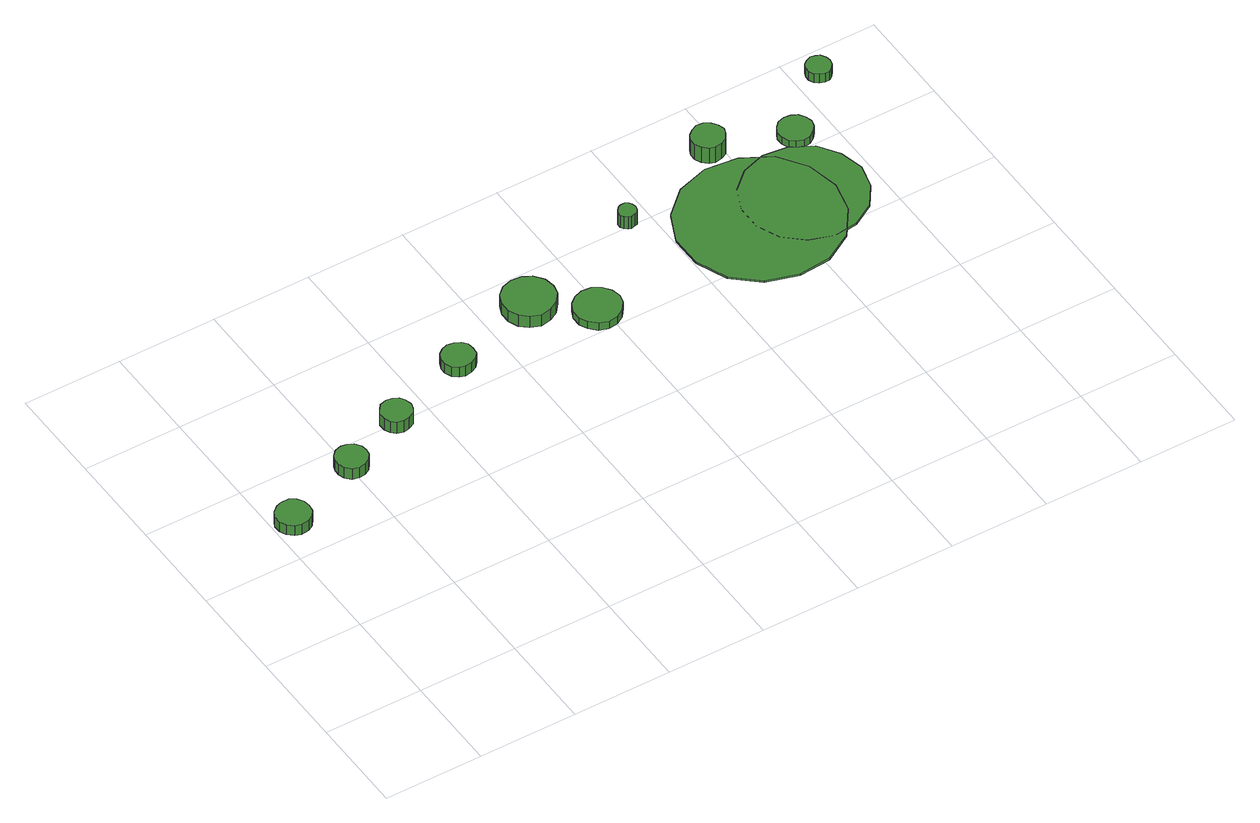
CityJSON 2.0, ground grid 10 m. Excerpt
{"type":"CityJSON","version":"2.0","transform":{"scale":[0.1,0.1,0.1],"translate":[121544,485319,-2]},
"CityObjects":{
"tree1":{"type":"SolitaryVegetationObject","attributes":{"function":"something"},"geometry":[{"type":"MultiSurface","lod":"1","boundaries":[[[0,1,2,3,4,5,6,7,8,9,10,11,12,13,14]],[[15,16,17,18,19,20,21,22,23,24,25,26,27,28,29]],[[0,29,28,1]],[[1,28,27,2]],[[2,27,26,3]],[[3,26,25,4]],[[4,25,24,5]],[[5,24,23,6]],[[6,23,22,7]],[[7,22,21,8]],[[8,21,20,9]],[[9,20,19,10]],[[10,19,18,11]],[[11,18,17,12]],[[12,17,16,13]],[[13,16,15,14]],[[14,15,29,0]]]}]},
"tree2":{"type":"SolitaryVegetationObject","attributes":{"function":"something"},"geometry":[{"type":"MultiSurface","lod":"1","boundaries":[[[30,31,32,33,34,35,36,37,38,39,40,41,42,43,44]],[[45,46,47,48,49,50,51,52,53,54,55,56,57,58,59]],[[30,59,58,31]],[[31,58,57,32]],[[32,57,56,33]],[[33,56,55,34]],[[34,55,54,35]],[[35,54,53,36]],[[36,53,52,37]],[[37,52,51,38]],[[38,51,50,39]],[[39,50,49,40]],[[40,49,48,41]],[[41,48,47,42]],[[42,47,46,43]],[[43,46,45,44]],[[44,45,59,30]]]}]},
"tree3":{"type":"SolitaryVegetationObject","attributes":{"function":"something"}},
"tree4":{"type":"SolitaryVegetationObject","attributes":{"function":"something"},"geometry":[{"type":"MultiSurface","lod":"1","boundaries":[[[60,61,62,63,64,65,66,67,68,69,70,71,72,73,74]],[[75,76,77,78,79,80,81,82,83,84,85,86,87,88,89]],[[60,89,88,61]],[[61,88,87,62]],[[62,87,86,63]],[[63,86,85,64]],[[64,85,84,65]],[[65,84,83,66]],[[66,83,82,67]],[[67,82,81,68]],[[68,81,80,69]],[[69,80,79,70]],[[70,79,78,71]],[[71,78,77,72]],[[72,77,76,73]],[[73,76,75,74]],[[74,75,89,60]]]}]},
"tree5":{"type":"SolitaryVegetationObject","attributes":{"function":"something"},"geometry":[{"type":"MultiSurface","lod":"1","boundaries":[[[90,91,92,93,94,95,96,97,98,99,100,101,102,103,104]],[[105,106,107,108,109,110,111,112,113,114,115,116,117,118,119]],[[90,119,118,91]],[[91,118,117,92]],[[92,117,116,93]],[[93,116,115,94]],[[94,115,114,95]],[[95,114,113,96]],[[96,113,112,97]],[[97,112,111,98]],[[98,111,110,99]],[[99,110,109,100]],[[100,109,108,101]],[[101,108,107,102]],[[102,107,106,103]],[[103,106,105,104]],[[104,105,119,90]]]}]},
"tree6":{"type":"SolitaryVegetationObject","attributes":{"function":"something"},"geometry":[{"type":"MultiSurface","lod":"1","boundaries":[[[120,121,122,123,124,125,126,127,128,129,130,131,132,133,134]],[[135,136,137,138,139,140,141,142,143,144,145,146,147,148,149]],[[120,149,148,121]],[[121,148,147,122]],[[122,147,146,123]],[[123,146,145,124]],[[124,145,144,125]],[[125,144,143,126]],[[126,143,142,127]],[[127,142,141,128]],[[128,141,140,129]],[[129,140,139,130]],[[130,139,138,131]],[[131,138,137,132]],[[132,137,136,133]],[[133,136,135,134]],[[134,135,149,120]]]}]},
"tree7":{"type":"SolitaryVegetationObject","attributes":{"function":"something"}},
"tree8":{"type":"SolitaryVegetationObject","attributes":{"function":"something"},"geometry":[{"type":"MultiSurface","lod":"1","boundaries":[[[150,151,152,153,154,155,156,157,158,159,160,161,162,163,164]],[[165,166,167,168,169,170,171,172,173,174,175,176,177,178,179]],[[150,179,178,151]],[[151,178,177,152]],[[152,177,176,153]],[[153,176,175,154]],[[154,175,174,155]],[[155,174,173,156]],[[156,173,172,157]],[[157,172,171,158]],[[158,171,170,159]],[[159,170,169,160]],[[160,169,168,161]],[[161,168,167,162]],[[162,167,166,163]],[[163,166,165,164]],[[164,165,179,150]]]}]},
"tree9":{"type":"SolitaryVegetationObject","attributes":{"function":"something"}},
"tree10":{"type":"SolitaryVegetationObject","attributes":{"function":"something"}},
"tree11":{"type":"SolitaryVegetationObject","attributes":{"function":"something"}},
"tree12":{"type":"SolitaryVegetationObject","attributes":{"function":"something"},"geometry":[{"type":"MultiSurface","lod":"1","boundaries":[[[180,181,182,183,184,185,186,187,188,189,190,191,192,193,194]],[[195,196,197,198,199,200,201,202,203,204,205,206,207,208,209]],[[180,209,208,181]],[[181,208,207,182]],[[182,207,206,183]],[[183,206,205,184]],[[184,205,204,185]],[[185,204,203,186]],[[186,203,202,187]],[[187,202,201,188]],[[188,201,200,189]],[[189,200,199,190]],[[190,199,198,191]],[[191,198,197,192]],[[192,197,196,193]],[[193,196,195,194]],[[194,195,209,180]]]}]},
"tree13":{"type":"SolitaryVegetationObject","attributes":{"function":"something"}},
"tree14":{"type":"SolitaryVegetationObject","attributes":{"function":"something"},"geometry":[{"type":"MultiSurface","lod":"1","boundaries":[[[210,211,212,213,214,215,216,217,218,219,220,221,222,223,224]],[[225,226,227,228,229,230,231,232,233,234,235,236,237,238,239]],[[210,239,238,211]],[[211,238,237,212]],[[212,237,236,213]],[[213,236,235,214]],[[214,235,234,215]],[[215,234,233,216]],[[216,233,232,217]],[[217,232,231,218]],[[218,231,230,219]],[[219,230,229,220]],[[220,229,228,221]],[[221,228,227,222]],[[222,227,226,223]],[[223,226,225,224]],[[224,225,239,210]]]}]},
"tree15":{"type":"SolitaryVegetationObject","attributes":{"function":"something"}},
"tree16":{"type":"SolitaryVegetationObject","attributes":{"function":"something"},"geometry":[{"type":"MultiSurface","lod":"1","boundaries":[[[240,241,242,243,244,245,246,247,248,249,250,251,252,253,254]],[[255,256,257,258,259,260,261,262,263,264,265,266,267,268,269]],[[240,269,268,241]],[[241,268,267,242]],[[242,267,266,243]],[[243,266,265,244]],[[244,265,264,245]],[[245,264,263,246]],[[246,263,262,247]],[[247,262,261,248]],[[248,261,260,249]],[[249,260,259,250]],[[250,259,258,251]],[[251,258,257,252]],[[252,257,256,253]],[[253,256,255,254]],[[254,255,269,240]]]}]},
"tree17":{"type":"SolitaryVegetationObject","attributes":{"function":"something"},"geometry":[{"type":"MultiSurface","lod":"1","boundaries":[[[270,271,272,273,274,275,276,277,278,279,280,281,282,283,284]],[[285,286,287,288,289,290,291,292,293,294,295,296,297,298,299]],[[270,299,298,271]],[[271,298,297,272]],[[272,297,296,273]],[[273,296,295,274]],[[274,295,294,275]],[[275,294,293,276]],[[276,293,292,277]],[[277,292,291,278]],[[278,291,290,279]],[[279,290,289,280]],[[280,289,288,281]],[[281,288,287,282]],[[282,287,286,283]],[[283,286,285,284]],[[284,285,299,270]]]}]},
"tree18":{"type":"SolitaryVegetationObject","attributes":{"function":"something"},"geometry":[{"type":"MultiSurface","lod":"1","boundaries":[[[300,301,302,303,304,305,306,307,308,309,310,311,312,313,314]],[[315,316,317,318,319,320,321,322,323,324,325,326,327,328,329]],[[300,329,328,301]],[[301,328,327,302]],[[302,327,326,303]],[[303,326,325,304]],[[304,325,324,305]],[[305,324,323,306]],[[306,323,322,307]],[[307,322,321,308]],[[308,321,320,309]],[[309,320,319,310]],[[310,319,318,311]],[[311,318,317,312]],[[312,317,316,313]],[[313,316,315,314]],[[314,315,329,300]]]}]},
"tree19":{"type":"SolitaryVegetationObject","attributes":{"function":"something"},"geometry":[{"type":"MultiSurface","lod":"1","boundaries":[[[330,331,332,333,334,335,336,337,338,339,340,341,342,343,344]],[[345,346,347,348,349,350,351,352,353,354,355,356,357,358,359]],[[330,359,358,331]],[[331,358,357,332]],[[332,357,356,333]],[[333,356,355,334]],[[334,355,354,335]],[[335,354,353,336]],[[336,353,352,337]],[[337,352,351,338]],[[338,351,350,339]],[[339,350,349,340]],[[340,349,348,341]],[[341,348,347,342]],[[342,347,346,343]],[[343,346,345,344]],[[344,345,359,330]]]}]},
"tree20":{"type":"SolitaryVegetationObject","attributes":{"function":"something"}}
},
"vertices":[
[36,241,23],[35,248,23],[31,254,23],[25,258,23],[17,258,23],[11,256,23],[5,251,23],[2,245,23],[2,238,23],[5,231,23],[11,226,23],[17,224,23],[25,225,23],[31,228,23],[35,234,23],[35,234,11],[31,228,11],[25,225,11],[17,224,11],[11,226,11],[5,231,11],[2,238,11],[2,245,11],[5,251,11],[11,256,11],[17,258,11],[25,258,11],[31,254,11],[35,248,11],[36,241,11],
[117,273,24],[116,279,24],[112,285,24],[106,288,24],[100,289,24],[93,287,24],[88,282,24],[86,276,24],[86,270,24],[88,264,24],[93,259,24],[100,257,24],[106,258,24],[112,261,24],[116,267,24],[116,267,11],[112,261,11],[106,258,11],[100,257,11],[93,259,11],[88,264,11],[86,270,11],[86,276,11],[88,282,11],[93,287,11],[100,289,11],[106,288,11],[112,285,11],[116,279,11],[117,273,11],
[182,300,25],[180,307,25],[177,312,25],[171,315,25],[165,316,25],[158,314,25],[154,309,25],[151,304,25],[151,297,25],[154,291,25],[158,287,25],[165,285,25],[171,286,25],[177,289,25],[180,294,25],[180,294,11],[177,289,11],[171,286,11],[165,285,11],[158,287,11],[154,291,11],[151,297,11],[151,304,11],[154,309,11],[158,314,11],[165,316,11],[171,315,11],[177,312,11],[180,307,11],[182,300,11],
[268,332,23],[267,339,23],[263,344,23],[257,347,23],[250,348,23],[244,346,23],[239,342,23],[236,335,23],[236,329,23],[239,322,23],[244,318,23],[250,316,23],[257,317,23],[263,320,23],[267,325,23],[267,325,11],[263,320,11],[257,317,11],[250,316,11],[244,318,11],[239,322,11],[236,329,11],[236,335,11],[239,342,11],[244,346,11],[250,348,11],[257,347,11],[263,344,11],[267,339,11],[268,332,11],
[371,360,24],[369,371,24],[362,380,24],[353,385,24],[342,386,24],[332,383,24],[324,376,24],[320,366,24],[320,355,24],[324,345,24],[332,338,24],[342,334,24],[353,336,24],[362,341,24],[369,350,24],[369,350,10],[362,341,10],[353,336,10],[342,334,10],[332,338,10],[324,345,10],[320,355,10],[320,366,10],[324,376,10],[332,383,10],[342,386,10],[353,385,10],[362,380,10],[369,371,10],[371,360,10],
[417,322,19],[415,331,19],[409,339,19],[401,344,19],[391,345,19],[382,342,19],[375,336,19],[371,327,19],[371,317,19],[375,309,19],[382,302,19],[391,299,19],[401,300,19],[409,305,19],[415,313,19],[415,313,10],[409,305,10],[401,300,10],[391,299,10],[382,302,10],[375,309,10],[371,317,10],[371,327,10],[375,336,10],[382,342,10],[391,345,10],[401,344,10],[409,339,10],[415,331,10],[417,322,10],
[487,405,25],[486,409,25],[484,412,25],[481,414,25],[477,414,25],[474,413,25],[471,410,25],[469,407,25],[469,403,25],[471,400,25],[474,397,25],[477,396,25],[481,397,25],[484,398,25],[486,401,25],[486,401,10],[484,398,10],[481,397,10],[477,396,10],[474,397,10],[471,400,10],[469,403,10],[469,407,10],[471,410,10],[474,413,10],[477,414,10],[481,414,10],[484,412,10],[486,409,10],[487,405,10],
[660,344,11],[653,377,11],[634,404,11],[605,420,11],[572,424,11],[540,414,11],[515,391,11],[502,361,11],[502,328,11],[515,297,11],[540,275,11],[572,265,11],[605,268,11],[634,285,11],[653,312,11],[653,312,9],[634,285,9],[605,268,9],[572,265,9],[540,275,9],[515,297,9],[502,328,9],[502,361,9],[515,391,9],[540,414,9],[572,424,9],[605,420,9],[634,404,9],[653,377,9],[660,344,9],
[605,443,29],[603,450,29],[599,455,29],[593,459,29],[586,460,29],[580,457,29],[575,453,29],[572,447,29],[572,440,29],[575,434,29],[580,429,29],[586,427,29],[593,428,29],[599,431,29],[603,437,29],[603,437,10],[599,431,10],[593,428,10],[586,427,10],[580,429,10],[575,434,10],[572,440,10],[572,447,10],[575,453,10],[580,457,10],[586,460,10],[593,459,10],[599,455,10],[603,450,10],[605,443,10],
[692,351,11],[686,375,11],[672,396,11],[650,408,11],[625,411,11],[601,403,11],[582,386,11],[572,363,11],[572,338,11],[582,315,11],[601,298,11],[625,290,11],[650,293,11],[672,306,11],[686,326,11],[686,326,9],[672,306,9],[650,293,9],[625,290,9],[601,298,9],[582,315,9],[572,338,9],[572,363,9],[582,386,9],[601,403,9],[625,411,9],[650,408,9],[672,396,9],[686,375,9],[692,351,9],
[682,418,19],[680,425,19],[676,431,19],[670,434,19],[663,435,19],[656,433,19],[651,428,19],[648,422,19],[648,415,19],[651,408,19],[656,404,19],[663,401,19],[670,402,19],[676,406,19],[680,411,19],[680,411,10],[676,406,10],[670,402,10],[663,401,10],[656,404,10],[651,408,10],[648,415,10],[648,422,10],[651,428,10],[656,433,10],[663,435,10],[670,434,10],[676,431,10],[680,425,10],[682,418,10],
[736,472,22],[735,477,22],[732,482,22],[728,484,22],[723,485,22],[718,483,22],[714,480,22],[712,475,22],[712,470,22],[714,465,22],[718,462,22],[723,460,22],[728,460,22],[732,463,22],[735,467,22],[735,467,11],[732,463,11],[728,460,11],[723,460,11],[718,462,11],[714,465,11],[712,470,11],[712,475,11],[714,480,11],[718,483,11],[723,485,11],[728,484,11],[732,482,11],[735,477,11],[736,472,11]
]}
